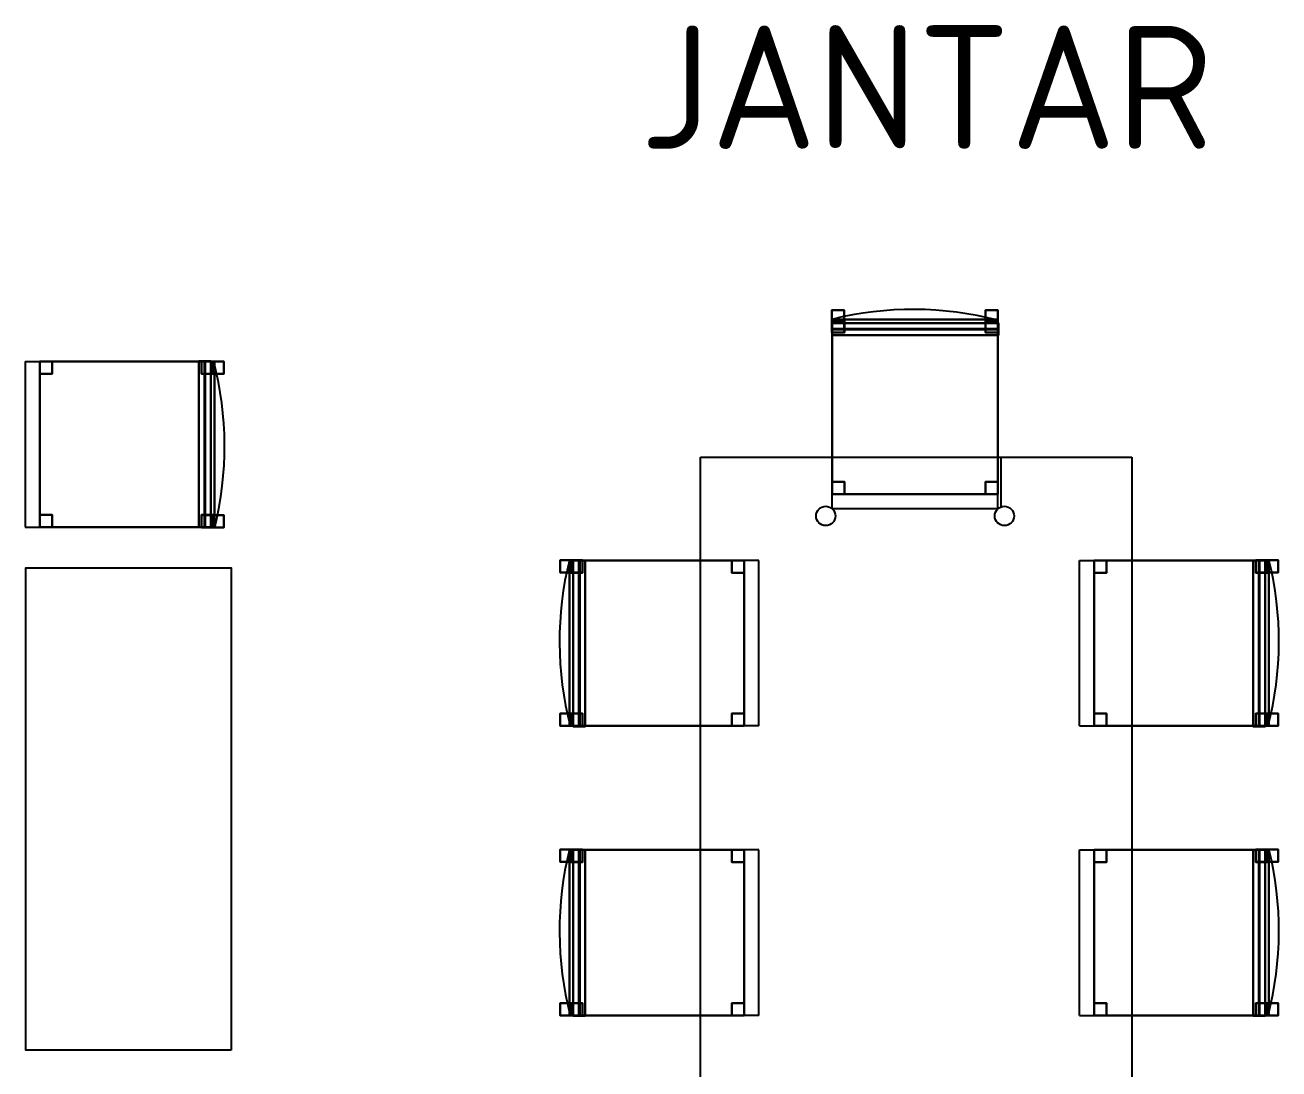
# Model space of a CAD drawing. Extents: x 37594 to 44658, y -15488 to -11373.
# Drawn here: x 42951.8 to 43256.9, y -12179.9 to -11925.9 of the extents above; entities that cross this region are included whole.
import ezdxf

# ---------------------------------------------------------------- set-up
doc = ezdxf.new("R2010")
doc.units = 0
doc.header["$LTSCALE"] = 25
doc.header["$MEASUREMENT"] = 0
doc.layers.add('MUEBLES', color=4, linetype='CONTINUOUS')
doc.layers.add('TEXTO', color=10, linetype='CONTINUOUS')
doc.styles.add('FUTURA', font='din.shx', dxfattribs={"height": 30})

msp = doc.modelspace()

# ---------------------------------------------------------------- linework, layer by layer
at = {"layer": 'MUEBLES'}
for p, q in [((43148.17, -12043.61, 99.68), (43148.17, -11997.46, 99.68)), ((43188.48, -12043.61, 99.68), (43188.48, -11997.69, 99.68)), ((42951.8, -12007.78), (42997.72, -12007.78)), ((42951.8, -12007.78), (42951.8, -12048.09)), ((43116.11, -12265.45, 99.68), (43116.11, -12031.03, 168)), ((43116.11, -12031.03, 168), (43221.11, -12031.03, 168)), ((43189.26, -12031.03, 57.68), (43189.26, -12043.16, 57.68)), ((43221.11, -12031.03, 168), (43221.11, -12265.45, 99.68)), ((43188.48, -12043.61, 99.68), (43148.17, -12043.61, 99.68)), ((42951.8, -12048.09), (42997.95, -12048.09)), ((43130.37, -12056.15, 99.68), (43084.22, -12056.15, 99.68)), ((43130.37, -12096.45, 99.68), (43130.37, -12056.15, 99.68)), ((43208.34, -12056.15, 99.68), (43254.49, -12056.15, 99.68)), ((43208.34, -12096.45, 99.68), (43208.34, -12056.15, 99.68)), ((43130.37, -12096.45, 99.68), (43084.45, -12096.45, 99.68)), ((43208.34, -12096.45, 99.68), (43254.26, -12096.45, 99.68)), ((43130.37, -12126.6, 99.68), (43084.22, -12126.6, 99.68)), ((43130.37, -12166.9, 99.68), (43130.37, -12126.6, 99.68)), ((43208.34, -12126.6, 99.68), (43254.49, -12126.6, 99.68)), ((43208.34, -12166.9, 99.68), (43208.34, -12126.6, 99.68)), ((43130.37, -12166.9, 99.68), (43084.45, -12166.9, 99.68)), ((43208.34, -12166.9, 99.68), (43254.26, -12166.9, 99.68))]:
    msp.add_line(p, q, dxfattribs=at)
msp.add_lwpolyline([(43001.95, -12175.38), (42951.95, -12175.38), (42951.95, -12057.97), (43001.95, -12057.97)], close=True, dxfattribs=at)
for centre in [(43146.61, -12045.35, 99.52), (43190.1, -12045.35, 99.52)]:
    msp.add_circle(centre, 2.35, dxfattribs=at)
for centre, start, end in [((43167.87, -12077.07, 99.68), 75.4443, 103.9378), ((42918.35, -12028.39), 346.0622, 14.5557), ((43163.83, -12075.84, 99.68), 166.0622, 194.5557), ((43174.89, -12075.84, 99.68), 345.4443, 13.9378), ((43163.83, -12146.29, 99.68), 166.0622, 194.5557), ((43174.89, -12146.29, 99.68), 345.4443, 13.9378)]:
    msp.add_arc(centre, 82, start, end, dxfattribs=at)

# ---------------------------------------------------------------- texts
at = {"layer": 'TEXTO', "color": 0, "style": 'FUTURA'}
msp.add_text('JANTAR', height=30, dxfattribs=at).set_placement((43101.37, -11955.96))

# ---------------------------------------------------------------- meshes
at = {"layer": 'MUEBLES'}
mesh = msp.add_polymesh((6, 3), dxfattribs=at)
for k, corner in enumerate([(43148.13, -11998.24, 179.61), (43148.13, -12000.69, 143.69), (43148.13, -12000.69, 143.69), (43151.13, -11998.24, 179.61), (43151.13, -12000.69, 143.69), (43151.13, -12000.69, 143.69), (43151.13, -11995.24, 179.41), (43151.13, -11997.69, 143.49), (43151.13, -12000.69, 143.69), (43148.13, -11995.24, 179.41), (43148.13, -11997.69, 143.49), (43148.13, -12000.69, 143.69), (43148.13, -11995.24, 179.41), (43148.13, -11995.24, 179.41), (43148.13, -11998.24, 179.61), (43151.13, -11995.24, 179.41), (43151.13, -11995.24, 179.41), (43151.13, -11998.24, 179.61)]):
    mesh.set_mesh_vertex(divmod(k, 3), corner)
mesh = msp.add_polymesh((6, 3), dxfattribs=at)
for k, corner in enumerate([(43185.48, -11998.24, 179.61), (43185.48, -12000.69, 143.69), (43185.48, -12000.69, 143.69), (43188.48, -11998.24, 179.61), (43188.48, -12000.69, 143.69), (43188.48, -12000.69, 143.69), (43188.48, -11995.24, 179.41), (43188.48, -11997.69, 143.49), (43188.48, -12000.69, 143.69), (43185.48, -11995.24, 179.41), (43185.48, -11997.69, 143.49), (43185.48, -12000.69, 143.69), (43185.48, -11995.24, 179.41), (43185.48, -11995.24, 179.41), (43185.48, -11998.24, 179.61), (43188.48, -11995.24, 179.41), (43188.48, -11995.24, 179.41), (43188.48, -11998.24, 179.61)]):
    mesh.set_mesh_vertex(divmod(k, 3), corner)
mesh = msp.add_polymesh((6, 3), dxfattribs=at)
for k, corner in enumerate([(43148.17, -12040.04, 143.68), (43148.17, -12040.04, 141.68), (43148.17, -12040.04, 141.68), (43188.48, -12040.04, 143.68), (43188.48, -12040.04, 141.68), (43188.48, -12040.04, 141.68), (43188.48, -11997.52, 143.68), (43188.48, -11997.52, 141.68), (43188.48, -12040.04, 141.68), (43148.17, -11997.52, 143.68), (43148.17, -11997.52, 141.68), (43148.17, -12040.04, 141.68), (43148.17, -11997.52, 143.68), (43148.17, -11997.52, 143.68), (43148.17, -12040.04, 143.68), (43188.48, -11997.52, 143.68), (43188.48, -11997.52, 143.68), (43188.48, -12040.04, 143.68)]):
    mesh.set_mesh_vertex(divmod(k, 3), corner)
mesh = msp.add_polymesh((6, 3), dxfattribs=at)
for k, corner in enumerate([(43148.17, -12000.69, 141.68), (43148.17, -12000.69, 99.68), (43148.17, -12000.69, 99.68), (43151.17, -12000.69, 141.68), (43151.17, -12000.69, 99.68), (43151.17, -12000.69, 99.68), (43151.17, -11997.69, 141.68), (43151.17, -11997.69, 99.68), (43151.17, -12000.69, 99.68), (43148.17, -11997.69, 141.68), (43148.17, -11997.69, 99.68), (43148.17, -12000.69, 99.68), (43148.17, -11997.69, 141.68), (43148.17, -11997.69, 141.68), (43148.17, -12000.69, 141.68), (43151.17, -11997.69, 141.68), (43151.17, -11997.69, 141.68), (43151.17, -12000.69, 141.68)]):
    mesh.set_mesh_vertex(divmod(k, 3), corner)
mesh = msp.add_polymesh((6, 3), dxfattribs=at)
for k, corner in enumerate([(43148.18, -11999.99, 179.73), (43148.18, -12001.35, 159.78), (43148.18, -12001.35, 159.78), (43188.62, -11999.99, 179.73), (43188.62, -12001.35, 159.78), (43188.62, -12001.35, 159.78), (43188.62, -11998.44, 179.63), (43188.62, -11999.81, 159.67), (43188.62, -12001.35, 159.78), (43148.18, -11998.44, 179.63), (43148.18, -11999.81, 159.67), (43148.18, -12001.35, 159.78), (43148.18, -11998.44, 179.63), (43148.18, -11998.44, 179.63), (43148.18, -11999.99, 179.73), (43188.62, -11998.44, 179.63), (43188.62, -11998.44, 179.63), (43188.62, -11999.99, 179.73)]):
    mesh.set_mesh_vertex(divmod(k, 3), corner)
mesh = msp.add_polymesh((6, 3), dxfattribs=at)
for k, corner in enumerate([(43185.48, -12000.69, 141.68), (43185.48, -12000.69, 99.68), (43185.48, -12000.69, 99.68), (43188.48, -12000.69, 141.68), (43188.48, -12000.69, 99.68), (43188.48, -12000.69, 99.68), (43188.48, -11997.69, 141.68), (43188.48, -11997.69, 99.68), (43188.48, -12000.69, 99.68), (43185.48, -11997.69, 141.68), (43185.48, -11997.69, 99.68), (43185.48, -12000.69, 99.68), (43185.48, -11997.69, 141.68), (43185.48, -11997.69, 141.68), (43185.48, -12000.69, 141.68), (43188.48, -11997.69, 141.68), (43188.48, -11997.69, 141.68), (43188.48, -12000.69, 141.68)]):
    mesh.set_mesh_vertex(divmod(k, 3), corner)
mesh = msp.add_polymesh((6, 3), dxfattribs=at)
for k, corner in enumerate([(42955.38, -12010.78, 42), (42955.38, -12010.78), (42955.38, -12010.78), (42955.38, -12007.78, 42), (42955.38, -12007.78), (42955.38, -12007.78), (42958.38, -12007.78, 42), (42958.38, -12007.78), (42955.38, -12007.78), (42958.38, -12010.78, 42), (42958.38, -12010.78), (42955.38, -12010.78), (42958.38, -12010.78, 42), (42958.38, -12010.78, 42), (42955.38, -12010.78, 42), (42958.38, -12007.78, 42), (42958.38, -12007.78, 42), (42955.38, -12007.78, 42)]):
    mesh.set_mesh_vertex(divmod(k, 3), corner)
mesh = msp.add_polymesh((6, 3), dxfattribs=at)
for k, corner in enumerate([(42955.38, -12048.09, 44), (42955.38, -12048.09, 42), (42955.38, -12048.09, 42), (42955.38, -12007.78, 44), (42955.38, -12007.78, 42), (42955.38, -12007.78, 42), (42997.89, -12007.78, 44), (42997.89, -12007.78, 42), (42955.38, -12007.78, 42), (42997.89, -12048.09, 44), (42997.89, -12048.09, 42), (42955.38, -12048.09, 42), (42997.89, -12048.09, 44), (42997.89, -12048.09, 44), (42955.38, -12048.09, 44), (42997.89, -12007.78, 44), (42997.89, -12007.78, 44), (42955.38, -12007.78, 44)]):
    mesh.set_mesh_vertex(divmod(k, 3), corner)
mesh = msp.add_polymesh((6, 3), dxfattribs=at)
for k, corner in enumerate([(42995.43, -12048.08, 80.05), (42994.07, -12048.08, 60.09), (42994.07, -12048.08, 60.09), (42995.43, -12007.64, 80.05), (42994.07, -12007.64, 60.09), (42994.07, -12007.64, 60.09), (42996.97, -12007.64, 79.94), (42995.61, -12007.64, 59.99), (42994.07, -12007.64, 60.09), (42996.97, -12048.08, 79.94), (42995.61, -12048.08, 59.99), (42994.07, -12048.08, 60.09), (42996.97, -12048.08, 79.94), (42996.97, -12048.08, 79.94), (42995.43, -12048.08, 80.05), (42996.97, -12007.64, 79.94), (42996.97, -12007.64, 79.94), (42995.43, -12007.64, 80.05)]):
    mesh.set_mesh_vertex(divmod(k, 3), corner)
mesh = msp.add_polymesh((6, 3), dxfattribs=at)
for k, corner in enumerate([(42994.72, -12010.78, 42), (42994.72, -12010.78), (42994.72, -12010.78), (42994.72, -12007.78, 42), (42994.72, -12007.78), (42994.72, -12007.78), (42997.72, -12007.78, 42), (42997.72, -12007.78), (42994.72, -12007.78), (42997.72, -12010.78, 42), (42997.72, -12010.78), (42994.72, -12010.78), (42997.72, -12010.78, 42), (42997.72, -12010.78, 42), (42994.72, -12010.78, 42), (42997.72, -12007.78, 42), (42997.72, -12007.78, 42), (42994.72, -12007.78, 42)]):
    mesh.set_mesh_vertex(divmod(k, 3), corner)
mesh = msp.add_polymesh((6, 3), dxfattribs=at)
for k, corner in enumerate([(42997.18, -12010.78, 79.93), (42994.73, -12010.78, 44.01), (42994.73, -12010.78, 44.01), (42997.18, -12007.78, 79.93), (42994.73, -12007.78, 44.01), (42994.73, -12007.78, 44.01), (43000.17, -12007.78, 79.72), (42997.72, -12007.78, 43.81), (42994.73, -12007.78, 44.01), (43000.17, -12010.78, 79.72), (42997.72, -12010.78, 43.81), (42994.73, -12010.78, 44.01), (43000.17, -12010.78, 79.72), (43000.17, -12010.78, 79.72), (42997.18, -12010.78, 79.93), (43000.17, -12007.78, 79.72), (43000.17, -12007.78, 79.72), (42997.18, -12007.78, 79.93)]):
    mesh.set_mesh_vertex(divmod(k, 3), corner)
mesh = msp.add_polymesh((6, 3), dxfattribs=at)
for k, corner in enumerate([(43148.17, -12040.04, 141.68), (43148.17, -12040.04, 99.68), (43148.17, -12040.04, 99.68), (43151.17, -12040.04, 141.68), (43151.17, -12040.04, 99.68), (43151.17, -12040.04, 99.68), (43151.17, -12037.04, 141.68), (43151.17, -12037.04, 99.68), (43151.17, -12040.04, 99.68), (43148.17, -12037.04, 141.68), (43148.17, -12037.04, 99.68), (43148.17, -12040.04, 99.68), (43148.17, -12037.04, 141.68), (43148.17, -12037.04, 141.68), (43148.17, -12040.04, 141.68), (43151.17, -12037.04, 141.68), (43151.17, -12037.04, 141.68), (43151.17, -12040.04, 141.68)]):
    mesh.set_mesh_vertex(divmod(k, 3), corner)
mesh = msp.add_polymesh((6, 3), dxfattribs=at)
for k, corner in enumerate([(43185.48, -12040.04, 141.68), (43185.48, -12040.04, 99.68), (43185.48, -12040.04, 99.68), (43188.48, -12040.04, 141.68), (43188.48, -12040.04, 99.68), (43188.48, -12040.04, 99.68), (43188.48, -12037.04, 141.68), (43188.48, -12037.04, 99.68), (43188.48, -12040.04, 99.68), (43185.48, -12037.04, 141.68), (43185.48, -12037.04, 99.68), (43185.48, -12040.04, 99.68), (43185.48, -12037.04, 141.68), (43185.48, -12037.04, 141.68), (43185.48, -12040.04, 141.68), (43188.48, -12037.04, 141.68), (43188.48, -12037.04, 141.68), (43188.48, -12040.04, 141.68)]):
    mesh.set_mesh_vertex(divmod(k, 3), corner)
mesh = msp.add_polymesh((6, 3), dxfattribs=at)
for k, corner in enumerate([(42955.38, -12048.09, 42), (42955.38, -12048.09), (42955.38, -12048.09), (42955.38, -12045.09, 42), (42955.38, -12045.09), (42955.38, -12045.09), (42958.38, -12045.09, 42), (42958.38, -12045.09), (42955.38, -12045.09), (42958.38, -12048.09, 42), (42958.38, -12048.09), (42955.38, -12048.09), (42958.38, -12048.09, 42), (42958.38, -12048.09, 42), (42955.38, -12048.09, 42), (42958.38, -12045.09, 42), (42958.38, -12045.09, 42), (42955.38, -12045.09, 42)]):
    mesh.set_mesh_vertex(divmod(k, 3), corner)
mesh = msp.add_polymesh((6, 3), dxfattribs=at)
for k, corner in enumerate([(42994.72, -12048.09, 42), (42994.72, -12048.09), (42994.72, -12048.09), (42994.72, -12045.09, 42), (42994.72, -12045.09), (42994.72, -12045.09), (42997.72, -12045.09, 42), (42997.72, -12045.09), (42994.72, -12045.09), (42997.72, -12048.09, 42), (42997.72, -12048.09), (42994.72, -12048.09), (42997.72, -12048.09, 42), (42997.72, -12048.09, 42), (42994.72, -12048.09, 42), (42997.72, -12045.09, 42), (42997.72, -12045.09, 42), (42994.72, -12045.09, 42)]):
    mesh.set_mesh_vertex(divmod(k, 3), corner)
mesh = msp.add_polymesh((6, 3), dxfattribs=at)
for k, corner in enumerate([(42997.18, -12048.13, 79.93), (42994.73, -12048.13, 44.01), (42994.73, -12048.13, 44.01), (42997.18, -12045.13, 79.93), (42994.73, -12045.13, 44.01), (42994.73, -12045.13, 44.01), (43000.17, -12045.13, 79.72), (42997.72, -12045.13, 43.81), (42994.73, -12045.13, 44.01), (43000.17, -12048.13, 79.72), (42997.72, -12048.13, 43.81), (42994.73, -12048.13, 44.01), (43000.17, -12048.13, 79.72), (43000.17, -12048.13, 79.72), (42997.18, -12048.13, 79.93), (43000.17, -12045.13, 79.72), (43000.17, -12045.13, 79.72), (42997.18, -12045.13, 79.93)]):
    mesh.set_mesh_vertex(divmod(k, 3), corner)
mesh = msp.add_polymesh((6, 3), dxfattribs=at)
for k, corner in enumerate([(43085, -12056.1, 179.61), (43087.45, -12056.1, 143.69), (43087.45, -12056.1, 143.69), (43085, -12059.1, 179.61), (43087.45, -12059.1, 143.69), (43087.45, -12059.1, 143.69), (43082, -12059.1, 179.41), (43084.45, -12059.1, 143.49), (43087.45, -12059.1, 143.69), (43082, -12056.1, 179.41), (43084.45, -12056.1, 143.49), (43087.45, -12056.1, 143.69), (43082, -12056.1, 179.41), (43082, -12056.1, 179.41), (43085, -12056.1, 179.61), (43082, -12059.1, 179.41), (43082, -12059.1, 179.41), (43085, -12059.1, 179.61)]):
    mesh.set_mesh_vertex(divmod(k, 3), corner)
mesh = msp.add_polymesh((6, 3), dxfattribs=at)
for k, corner in enumerate([(43126.8, -12056.15, 143.68), (43126.8, -12056.15, 141.68), (43126.8, -12056.15, 141.68), (43126.8, -12096.45, 143.68), (43126.8, -12096.45, 141.68), (43126.8, -12096.45, 141.68), (43084.28, -12096.45, 143.68), (43084.28, -12096.45, 141.68), (43126.8, -12096.45, 141.68), (43084.28, -12056.15, 143.68), (43084.28, -12056.15, 141.68), (43126.8, -12056.15, 141.68), (43084.28, -12056.15, 143.68), (43084.28, -12056.15, 143.68), (43126.8, -12056.15, 143.68), (43084.28, -12096.45, 143.68), (43084.28, -12096.45, 143.68), (43126.8, -12096.45, 143.68)]):
    mesh.set_mesh_vertex(divmod(k, 3), corner)
mesh = msp.add_polymesh((6, 3), dxfattribs=at)
for k, corner in enumerate([(43087.45, -12056.15, 141.68), (43087.45, -12056.15, 99.68), (43087.45, -12056.15, 99.68), (43087.45, -12059.15, 141.68), (43087.45, -12059.15, 99.68), (43087.45, -12059.15, 99.68), (43084.45, -12059.15, 141.68), (43084.45, -12059.15, 99.68), (43087.45, -12059.15, 99.68), (43084.45, -12056.15, 141.68), (43084.45, -12056.15, 99.68), (43087.45, -12056.15, 99.68), (43084.45, -12056.15, 141.68), (43084.45, -12056.15, 141.68), (43087.45, -12056.15, 141.68), (43084.45, -12059.15, 141.68), (43084.45, -12059.15, 141.68), (43087.45, -12059.15, 141.68)]):
    mesh.set_mesh_vertex(divmod(k, 3), corner)
mesh = msp.add_polymesh((6, 3), dxfattribs=at)
for k, corner in enumerate([(43086.75, -12056.16, 179.73), (43088.11, -12056.16, 159.78), (43088.11, -12056.16, 159.78), (43086.75, -12096.6, 179.73), (43088.11, -12096.6, 159.78), (43088.11, -12096.6, 159.78), (43085.2, -12096.6, 179.63), (43086.57, -12096.6, 159.67), (43088.11, -12096.6, 159.78), (43085.2, -12056.16, 179.63), (43086.57, -12056.16, 159.67), (43088.11, -12056.16, 159.78), (43085.2, -12056.16, 179.63), (43085.2, -12056.16, 179.63), (43086.75, -12056.16, 179.73), (43085.2, -12096.6, 179.63), (43085.2, -12096.6, 179.63), (43086.75, -12096.6, 179.73)]):
    mesh.set_mesh_vertex(divmod(k, 3), corner)
mesh = msp.add_polymesh((6, 3), dxfattribs=at)
for k, corner in enumerate([(43126.8, -12056.15, 141.68), (43126.8, -12056.15, 99.68), (43126.8, -12056.15, 99.68), (43126.8, -12059.15, 141.68), (43126.8, -12059.15, 99.68), (43126.8, -12059.15, 99.68), (43123.8, -12059.15, 141.68), (43123.8, -12059.15, 99.68), (43126.8, -12059.15, 99.68), (43123.8, -12056.15, 141.68), (43123.8, -12056.15, 99.68), (43126.8, -12056.15, 99.68), (43123.8, -12056.15, 141.68), (43123.8, -12056.15, 141.68), (43126.8, -12056.15, 141.68), (43123.8, -12059.15, 141.68), (43123.8, -12059.15, 141.68), (43126.8, -12059.15, 141.68)]):
    mesh.set_mesh_vertex(divmod(k, 3), corner)
mesh = msp.add_polymesh((6, 3), dxfattribs=at)
for k, corner in enumerate([(43211.91, -12056.15, 141.68), (43211.91, -12056.15, 99.68), (43211.91, -12056.15, 99.68), (43211.91, -12059.15, 141.68), (43211.91, -12059.15, 99.68), (43211.91, -12059.15, 99.68), (43214.91, -12059.15, 141.68), (43214.91, -12059.15, 99.68), (43211.91, -12059.15, 99.68), (43214.91, -12056.15, 141.68), (43214.91, -12056.15, 99.68), (43211.91, -12056.15, 99.68), (43214.91, -12056.15, 141.68), (43214.91, -12056.15, 141.68), (43211.91, -12056.15, 141.68), (43214.91, -12059.15, 141.68), (43214.91, -12059.15, 141.68), (43211.91, -12059.15, 141.68)]):
    mesh.set_mesh_vertex(divmod(k, 3), corner)
mesh = msp.add_polymesh((6, 3), dxfattribs=at)
for k, corner in enumerate([(43211.91, -12056.15, 143.68), (43211.91, -12056.15, 141.68), (43211.91, -12056.15, 141.68), (43211.91, -12096.45, 143.68), (43211.91, -12096.45, 141.68), (43211.91, -12096.45, 141.68), (43254.43, -12096.45, 143.68), (43254.43, -12096.45, 141.68), (43211.91, -12096.45, 141.68), (43254.43, -12056.15, 143.68), (43254.43, -12056.15, 141.68), (43211.91, -12056.15, 141.68), (43254.43, -12056.15, 143.68), (43254.43, -12056.15, 143.68), (43211.91, -12056.15, 143.68), (43254.43, -12096.45, 143.68), (43254.43, -12096.45, 143.68), (43211.91, -12096.45, 143.68)]):
    mesh.set_mesh_vertex(divmod(k, 3), corner)
mesh = msp.add_polymesh((6, 3), dxfattribs=at)
for k, corner in enumerate([(43251.97, -12056.16, 179.73), (43250.6, -12056.16, 159.78), (43250.6, -12056.16, 159.78), (43251.97, -12096.6, 179.73), (43250.6, -12096.6, 159.78), (43250.6, -12096.6, 159.78), (43253.51, -12096.6, 179.63), (43252.15, -12096.6, 159.67), (43250.6, -12096.6, 159.78), (43253.51, -12056.16, 179.63), (43252.15, -12056.16, 159.67), (43250.6, -12056.16, 159.78), (43253.51, -12056.16, 179.63), (43253.51, -12056.16, 179.63), (43251.97, -12056.16, 179.73), (43253.51, -12096.6, 179.63), (43253.51, -12096.6, 179.63), (43251.97, -12096.6, 179.73)]):
    mesh.set_mesh_vertex(divmod(k, 3), corner)
mesh = msp.add_polymesh((6, 3), dxfattribs=at)
for k, corner in enumerate([(43251.26, -12056.15, 141.68), (43251.26, -12056.15, 99.68), (43251.26, -12056.15, 99.68), (43251.26, -12059.15, 141.68), (43251.26, -12059.15, 99.68), (43251.26, -12059.15, 99.68), (43254.26, -12059.15, 141.68), (43254.26, -12059.15, 99.68), (43251.26, -12059.15, 99.68), (43254.26, -12056.15, 141.68), (43254.26, -12056.15, 99.68), (43251.26, -12056.15, 99.68), (43254.26, -12056.15, 141.68), (43254.26, -12056.15, 141.68), (43251.26, -12056.15, 141.68), (43254.26, -12059.15, 141.68), (43254.26, -12059.15, 141.68), (43251.26, -12059.15, 141.68)]):
    mesh.set_mesh_vertex(divmod(k, 3), corner)
mesh = msp.add_polymesh((6, 3), dxfattribs=at)
for k, corner in enumerate([(43253.72, -12056.1, 179.61), (43251.27, -12056.1, 143.69), (43251.27, -12056.1, 143.69), (43253.72, -12059.1, 179.61), (43251.27, -12059.1, 143.69), (43251.27, -12059.1, 143.69), (43256.71, -12059.1, 179.41), (43254.26, -12059.1, 143.49), (43251.27, -12059.1, 143.69), (43256.71, -12056.1, 179.41), (43254.26, -12056.1, 143.49), (43251.27, -12056.1, 143.69), (43256.71, -12056.1, 179.41), (43256.71, -12056.1, 179.41), (43253.72, -12056.1, 179.61), (43256.71, -12059.1, 179.41), (43256.71, -12059.1, 179.41), (43253.72, -12059.1, 179.61)]):
    mesh.set_mesh_vertex(divmod(k, 3), corner)
mesh = msp.add_polymesh((6, 3), dxfattribs=at)
for k, corner in enumerate([(43085, -12093.45, 179.61), (43087.45, -12093.45, 143.69), (43087.45, -12093.45, 143.69), (43085, -12096.45, 179.61), (43087.45, -12096.45, 143.69), (43087.45, -12096.45, 143.69), (43082, -12096.45, 179.41), (43084.45, -12096.45, 143.49), (43087.45, -12096.45, 143.69), (43082, -12093.45, 179.41), (43084.45, -12093.45, 143.49), (43087.45, -12093.45, 143.69), (43082, -12093.45, 179.41), (43082, -12093.45, 179.41), (43085, -12093.45, 179.61), (43082, -12096.45, 179.41), (43082, -12096.45, 179.41), (43085, -12096.45, 179.61)]):
    mesh.set_mesh_vertex(divmod(k, 3), corner)
mesh = msp.add_polymesh((6, 3), dxfattribs=at)
for k, corner in enumerate([(43087.45, -12093.45, 141.68), (43087.45, -12093.45, 99.68), (43087.45, -12093.45, 99.68), (43087.45, -12096.45, 141.68), (43087.45, -12096.45, 99.68), (43087.45, -12096.45, 99.68), (43084.45, -12096.45, 141.68), (43084.45, -12096.45, 99.68), (43087.45, -12096.45, 99.68), (43084.45, -12093.45, 141.68), (43084.45, -12093.45, 99.68), (43087.45, -12093.45, 99.68), (43084.45, -12093.45, 141.68), (43084.45, -12093.45, 141.68), (43087.45, -12093.45, 141.68), (43084.45, -12096.45, 141.68), (43084.45, -12096.45, 141.68), (43087.45, -12096.45, 141.68)]):
    mesh.set_mesh_vertex(divmod(k, 3), corner)
mesh = msp.add_polymesh((6, 3), dxfattribs=at)
for k, corner in enumerate([(43126.8, -12093.45, 141.68), (43126.8, -12093.45, 99.68), (43126.8, -12093.45, 99.68), (43126.8, -12096.45, 141.68), (43126.8, -12096.45, 99.68), (43126.8, -12096.45, 99.68), (43123.8, -12096.45, 141.68), (43123.8, -12096.45, 99.68), (43126.8, -12096.45, 99.68), (43123.8, -12093.45, 141.68), (43123.8, -12093.45, 99.68), (43126.8, -12093.45, 99.68), (43123.8, -12093.45, 141.68), (43123.8, -12093.45, 141.68), (43126.8, -12093.45, 141.68), (43123.8, -12096.45, 141.68), (43123.8, -12096.45, 141.68), (43126.8, -12096.45, 141.68)]):
    mesh.set_mesh_vertex(divmod(k, 3), corner)
mesh = msp.add_polymesh((6, 3), dxfattribs=at)
for k, corner in enumerate([(43211.91, -12093.45, 141.68), (43211.91, -12093.45, 99.68), (43211.91, -12093.45, 99.68), (43211.91, -12096.45, 141.68), (43211.91, -12096.45, 99.68), (43211.91, -12096.45, 99.68), (43214.91, -12096.45, 141.68), (43214.91, -12096.45, 99.68), (43211.91, -12096.45, 99.68), (43214.91, -12093.45, 141.68), (43214.91, -12093.45, 99.68), (43211.91, -12093.45, 99.68), (43214.91, -12093.45, 141.68), (43214.91, -12093.45, 141.68), (43211.91, -12093.45, 141.68), (43214.91, -12096.45, 141.68), (43214.91, -12096.45, 141.68), (43211.91, -12096.45, 141.68)]):
    mesh.set_mesh_vertex(divmod(k, 3), corner)
mesh = msp.add_polymesh((6, 3), dxfattribs=at)
for k, corner in enumerate([(43251.26, -12093.45, 141.68), (43251.26, -12093.45, 99.68), (43251.26, -12093.45, 99.68), (43251.26, -12096.45, 141.68), (43251.26, -12096.45, 99.68), (43251.26, -12096.45, 99.68), (43254.26, -12096.45, 141.68), (43254.26, -12096.45, 99.68), (43251.26, -12096.45, 99.68), (43254.26, -12093.45, 141.68), (43254.26, -12093.45, 99.68), (43251.26, -12093.45, 99.68), (43254.26, -12093.45, 141.68), (43254.26, -12093.45, 141.68), (43251.26, -12093.45, 141.68), (43254.26, -12096.45, 141.68), (43254.26, -12096.45, 141.68), (43251.26, -12096.45, 141.68)]):
    mesh.set_mesh_vertex(divmod(k, 3), corner)
mesh = msp.add_polymesh((6, 3), dxfattribs=at)
for k, corner in enumerate([(43253.72, -12093.45, 179.61), (43251.27, -12093.45, 143.69), (43251.27, -12093.45, 143.69), (43253.72, -12096.45, 179.61), (43251.27, -12096.45, 143.69), (43251.27, -12096.45, 143.69), (43256.71, -12096.45, 179.41), (43254.26, -12096.45, 143.49), (43251.27, -12096.45, 143.69), (43256.71, -12093.45, 179.41), (43254.26, -12093.45, 143.49), (43251.27, -12093.45, 143.69), (43256.71, -12093.45, 179.41), (43256.71, -12093.45, 179.41), (43253.72, -12093.45, 179.61), (43256.71, -12096.45, 179.41), (43256.71, -12096.45, 179.41), (43253.72, -12096.45, 179.61)]):
    mesh.set_mesh_vertex(divmod(k, 3), corner)
mesh = msp.add_polymesh((6, 3), dxfattribs=at)
for k, corner in enumerate([(43085, -12126.56, 179.61), (43087.45, -12126.56, 143.69), (43087.45, -12126.56, 143.69), (43085, -12129.56, 179.61), (43087.45, -12129.56, 143.69), (43087.45, -12129.56, 143.69), (43082, -12129.56, 179.41), (43084.45, -12129.56, 143.49), (43087.45, -12129.56, 143.69), (43082, -12126.56, 179.41), (43084.45, -12126.56, 143.49), (43087.45, -12126.56, 143.69), (43082, -12126.56, 179.41), (43082, -12126.56, 179.41), (43085, -12126.56, 179.61), (43082, -12129.56, 179.41), (43082, -12129.56, 179.41), (43085, -12129.56, 179.61)]):
    mesh.set_mesh_vertex(divmod(k, 3), corner)
mesh = msp.add_polymesh((6, 3), dxfattribs=at)
for k, corner in enumerate([(43126.8, -12126.6, 143.68), (43126.8, -12126.6, 141.68), (43126.8, -12126.6, 141.68), (43126.8, -12166.9, 143.68), (43126.8, -12166.9, 141.68), (43126.8, -12166.9, 141.68), (43084.28, -12166.9, 143.68), (43084.28, -12166.9, 141.68), (43126.8, -12166.9, 141.68), (43084.28, -12126.6, 143.68), (43084.28, -12126.6, 141.68), (43126.8, -12126.6, 141.68), (43084.28, -12126.6, 143.68), (43084.28, -12126.6, 143.68), (43126.8, -12126.6, 143.68), (43084.28, -12166.9, 143.68), (43084.28, -12166.9, 143.68), (43126.8, -12166.9, 143.68)]):
    mesh.set_mesh_vertex(divmod(k, 3), corner)
mesh = msp.add_polymesh((6, 3), dxfattribs=at)
for k, corner in enumerate([(43087.45, -12126.6, 141.68), (43087.45, -12126.6, 99.68), (43087.45, -12126.6, 99.68), (43087.45, -12129.6, 141.68), (43087.45, -12129.6, 99.68), (43087.45, -12129.6, 99.68), (43084.45, -12129.6, 141.68), (43084.45, -12129.6, 99.68), (43087.45, -12129.6, 99.68), (43084.45, -12126.6, 141.68), (43084.45, -12126.6, 99.68), (43087.45, -12126.6, 99.68), (43084.45, -12126.6, 141.68), (43084.45, -12126.6, 141.68), (43087.45, -12126.6, 141.68), (43084.45, -12129.6, 141.68), (43084.45, -12129.6, 141.68), (43087.45, -12129.6, 141.68)]):
    mesh.set_mesh_vertex(divmod(k, 3), corner)
mesh = msp.add_polymesh((6, 3), dxfattribs=at)
for k, corner in enumerate([(43086.75, -12126.61, 179.73), (43088.11, -12126.61, 159.78), (43088.11, -12126.61, 159.78), (43086.75, -12167.05, 179.73), (43088.11, -12167.05, 159.78), (43088.11, -12167.05, 159.78), (43085.2, -12167.05, 179.63), (43086.57, -12167.05, 159.67), (43088.11, -12167.05, 159.78), (43085.2, -12126.61, 179.63), (43086.57, -12126.61, 159.67), (43088.11, -12126.61, 159.78), (43085.2, -12126.61, 179.63), (43085.2, -12126.61, 179.63), (43086.75, -12126.61, 179.73), (43085.2, -12167.05, 179.63), (43085.2, -12167.05, 179.63), (43086.75, -12167.05, 179.73)]):
    mesh.set_mesh_vertex(divmod(k, 3), corner)
mesh = msp.add_polymesh((6, 3), dxfattribs=at)
for k, corner in enumerate([(43126.8, -12126.6, 141.68), (43126.8, -12126.6, 99.68), (43126.8, -12126.6, 99.68), (43126.8, -12129.6, 141.68), (43126.8, -12129.6, 99.68), (43126.8, -12129.6, 99.68), (43123.8, -12129.6, 141.68), (43123.8, -12129.6, 99.68), (43126.8, -12129.6, 99.68), (43123.8, -12126.6, 141.68), (43123.8, -12126.6, 99.68), (43126.8, -12126.6, 99.68), (43123.8, -12126.6, 141.68), (43123.8, -12126.6, 141.68), (43126.8, -12126.6, 141.68), (43123.8, -12129.6, 141.68), (43123.8, -12129.6, 141.68), (43126.8, -12129.6, 141.68)]):
    mesh.set_mesh_vertex(divmod(k, 3), corner)
mesh = msp.add_polymesh((6, 3), dxfattribs=at)
for k, corner in enumerate([(43211.91, -12126.6, 141.68), (43211.91, -12126.6, 99.68), (43211.91, -12126.6, 99.68), (43211.91, -12129.6, 141.68), (43211.91, -12129.6, 99.68), (43211.91, -12129.6, 99.68), (43214.91, -12129.6, 141.68), (43214.91, -12129.6, 99.68), (43211.91, -12129.6, 99.68), (43214.91, -12126.6, 141.68), (43214.91, -12126.6, 99.68), (43211.91, -12126.6, 99.68), (43214.91, -12126.6, 141.68), (43214.91, -12126.6, 141.68), (43211.91, -12126.6, 141.68), (43214.91, -12129.6, 141.68), (43214.91, -12129.6, 141.68), (43211.91, -12129.6, 141.68)]):
    mesh.set_mesh_vertex(divmod(k, 3), corner)
mesh = msp.add_polymesh((6, 3), dxfattribs=at)
for k, corner in enumerate([(43211.91, -12126.6, 143.68), (43211.91, -12126.6, 141.68), (43211.91, -12126.6, 141.68), (43211.91, -12166.9, 143.68), (43211.91, -12166.9, 141.68), (43211.91, -12166.9, 141.68), (43254.43, -12166.9, 143.68), (43254.43, -12166.9, 141.68), (43211.91, -12166.9, 141.68), (43254.43, -12126.6, 143.68), (43254.43, -12126.6, 141.68), (43211.91, -12126.6, 141.68), (43254.43, -12126.6, 143.68), (43254.43, -12126.6, 143.68), (43211.91, -12126.6, 143.68), (43254.43, -12166.9, 143.68), (43254.43, -12166.9, 143.68), (43211.91, -12166.9, 143.68)]):
    mesh.set_mesh_vertex(divmod(k, 3), corner)
mesh = msp.add_polymesh((6, 3), dxfattribs=at)
for k, corner in enumerate([(43251.97, -12126.61, 179.73), (43250.6, -12126.61, 159.78), (43250.6, -12126.61, 159.78), (43251.97, -12167.05, 179.73), (43250.6, -12167.05, 159.78), (43250.6, -12167.05, 159.78), (43253.51, -12167.05, 179.63), (43252.15, -12167.05, 159.67), (43250.6, -12167.05, 159.78), (43253.51, -12126.61, 179.63), (43252.15, -12126.61, 159.67), (43250.6, -12126.61, 159.78), (43253.51, -12126.61, 179.63), (43253.51, -12126.61, 179.63), (43251.97, -12126.61, 179.73), (43253.51, -12167.05, 179.63), (43253.51, -12167.05, 179.63), (43251.97, -12167.05, 179.73)]):
    mesh.set_mesh_vertex(divmod(k, 3), corner)
mesh = msp.add_polymesh((6, 3), dxfattribs=at)
for k, corner in enumerate([(43251.26, -12126.6, 141.68), (43251.26, -12126.6, 99.68), (43251.26, -12126.6, 99.68), (43251.26, -12129.6, 141.68), (43251.26, -12129.6, 99.68), (43251.26, -12129.6, 99.68), (43254.26, -12129.6, 141.68), (43254.26, -12129.6, 99.68), (43251.26, -12129.6, 99.68), (43254.26, -12126.6, 141.68), (43254.26, -12126.6, 99.68), (43251.26, -12126.6, 99.68), (43254.26, -12126.6, 141.68), (43254.26, -12126.6, 141.68), (43251.26, -12126.6, 141.68), (43254.26, -12129.6, 141.68), (43254.26, -12129.6, 141.68), (43251.26, -12129.6, 141.68)]):
    mesh.set_mesh_vertex(divmod(k, 3), corner)
mesh = msp.add_polymesh((6, 3), dxfattribs=at)
for k, corner in enumerate([(43253.72, -12126.56, 179.61), (43251.27, -12126.56, 143.69), (43251.27, -12126.56, 143.69), (43253.72, -12129.56, 179.61), (43251.27, -12129.56, 143.69), (43251.27, -12129.56, 143.69), (43256.71, -12129.56, 179.41), (43254.26, -12129.56, 143.49), (43251.27, -12129.56, 143.69), (43256.71, -12126.56, 179.41), (43254.26, -12126.56, 143.49), (43251.27, -12126.56, 143.69), (43256.71, -12126.56, 179.41), (43256.71, -12126.56, 179.41), (43253.72, -12126.56, 179.61), (43256.71, -12129.56, 179.41), (43256.71, -12129.56, 179.41), (43253.72, -12129.56, 179.61)]):
    mesh.set_mesh_vertex(divmod(k, 3), corner)
mesh = msp.add_polymesh((6, 3), dxfattribs=at)
for k, corner in enumerate([(43085, -12163.9, 179.61), (43087.45, -12163.9, 143.69), (43087.45, -12163.9, 143.69), (43085, -12166.9, 179.61), (43087.45, -12166.9, 143.69), (43087.45, -12166.9, 143.69), (43082, -12166.9, 179.41), (43084.45, -12166.9, 143.49), (43087.45, -12166.9, 143.69), (43082, -12163.9, 179.41), (43084.45, -12163.9, 143.49), (43087.45, -12163.9, 143.69), (43082, -12163.9, 179.41), (43082, -12163.9, 179.41), (43085, -12163.9, 179.61), (43082, -12166.9, 179.41), (43082, -12166.9, 179.41), (43085, -12166.9, 179.61)]):
    mesh.set_mesh_vertex(divmod(k, 3), corner)
mesh = msp.add_polymesh((6, 3), dxfattribs=at)
for k, corner in enumerate([(43087.45, -12163.9, 141.68), (43087.45, -12163.9, 99.68), (43087.45, -12163.9, 99.68), (43087.45, -12166.9, 141.68), (43087.45, -12166.9, 99.68), (43087.45, -12166.9, 99.68), (43084.45, -12166.9, 141.68), (43084.45, -12166.9, 99.68), (43087.45, -12166.9, 99.68), (43084.45, -12163.9, 141.68), (43084.45, -12163.9, 99.68), (43087.45, -12163.9, 99.68), (43084.45, -12163.9, 141.68), (43084.45, -12163.9, 141.68), (43087.45, -12163.9, 141.68), (43084.45, -12166.9, 141.68), (43084.45, -12166.9, 141.68), (43087.45, -12166.9, 141.68)]):
    mesh.set_mesh_vertex(divmod(k, 3), corner)
mesh = msp.add_polymesh((6, 3), dxfattribs=at)
for k, corner in enumerate([(43126.8, -12163.9, 141.68), (43126.8, -12163.9, 99.68), (43126.8, -12163.9, 99.68), (43126.8, -12166.9, 141.68), (43126.8, -12166.9, 99.68), (43126.8, -12166.9, 99.68), (43123.8, -12166.9, 141.68), (43123.8, -12166.9, 99.68), (43126.8, -12166.9, 99.68), (43123.8, -12163.9, 141.68), (43123.8, -12163.9, 99.68), (43126.8, -12163.9, 99.68), (43123.8, -12163.9, 141.68), (43123.8, -12163.9, 141.68), (43126.8, -12163.9, 141.68), (43123.8, -12166.9, 141.68), (43123.8, -12166.9, 141.68), (43126.8, -12166.9, 141.68)]):
    mesh.set_mesh_vertex(divmod(k, 3), corner)
mesh = msp.add_polymesh((6, 3), dxfattribs=at)
for k, corner in enumerate([(43211.91, -12163.9, 141.68), (43211.91, -12163.9, 99.68), (43211.91, -12163.9, 99.68), (43211.91, -12166.9, 141.68), (43211.91, -12166.9, 99.68), (43211.91, -12166.9, 99.68), (43214.91, -12166.9, 141.68), (43214.91, -12166.9, 99.68), (43211.91, -12166.9, 99.68), (43214.91, -12163.9, 141.68), (43214.91, -12163.9, 99.68), (43211.91, -12163.9, 99.68), (43214.91, -12163.9, 141.68), (43214.91, -12163.9, 141.68), (43211.91, -12163.9, 141.68), (43214.91, -12166.9, 141.68), (43214.91, -12166.9, 141.68), (43211.91, -12166.9, 141.68)]):
    mesh.set_mesh_vertex(divmod(k, 3), corner)
mesh = msp.add_polymesh((6, 3), dxfattribs=at)
for k, corner in enumerate([(43251.26, -12163.9, 141.68), (43251.26, -12163.9, 99.68), (43251.26, -12163.9, 99.68), (43251.26, -12166.9, 141.68), (43251.26, -12166.9, 99.68), (43251.26, -12166.9, 99.68), (43254.26, -12166.9, 141.68), (43254.26, -12166.9, 99.68), (43251.26, -12166.9, 99.68), (43254.26, -12163.9, 141.68), (43254.26, -12163.9, 99.68), (43251.26, -12163.9, 99.68), (43254.26, -12163.9, 141.68), (43254.26, -12163.9, 141.68), (43251.26, -12163.9, 141.68), (43254.26, -12166.9, 141.68), (43254.26, -12166.9, 141.68), (43251.26, -12166.9, 141.68)]):
    mesh.set_mesh_vertex(divmod(k, 3), corner)
mesh = msp.add_polymesh((6, 3), dxfattribs=at)
for k, corner in enumerate([(43253.72, -12163.9, 179.61), (43251.27, -12163.9, 143.69), (43251.27, -12163.9, 143.69), (43253.72, -12166.9, 179.61), (43251.27, -12166.9, 143.69), (43251.27, -12166.9, 143.69), (43256.71, -12166.9, 179.41), (43254.26, -12166.9, 143.49), (43251.27, -12166.9, 143.69), (43256.71, -12163.9, 179.41), (43254.26, -12163.9, 143.49), (43251.27, -12163.9, 143.69), (43256.71, -12163.9, 179.41), (43256.71, -12163.9, 179.41), (43253.72, -12163.9, 179.61), (43256.71, -12166.9, 179.41), (43256.71, -12166.9, 179.41), (43253.72, -12166.9, 179.61)]):
    mesh.set_mesh_vertex(divmod(k, 3), corner)

doc.saveas('drawing.dxf')
